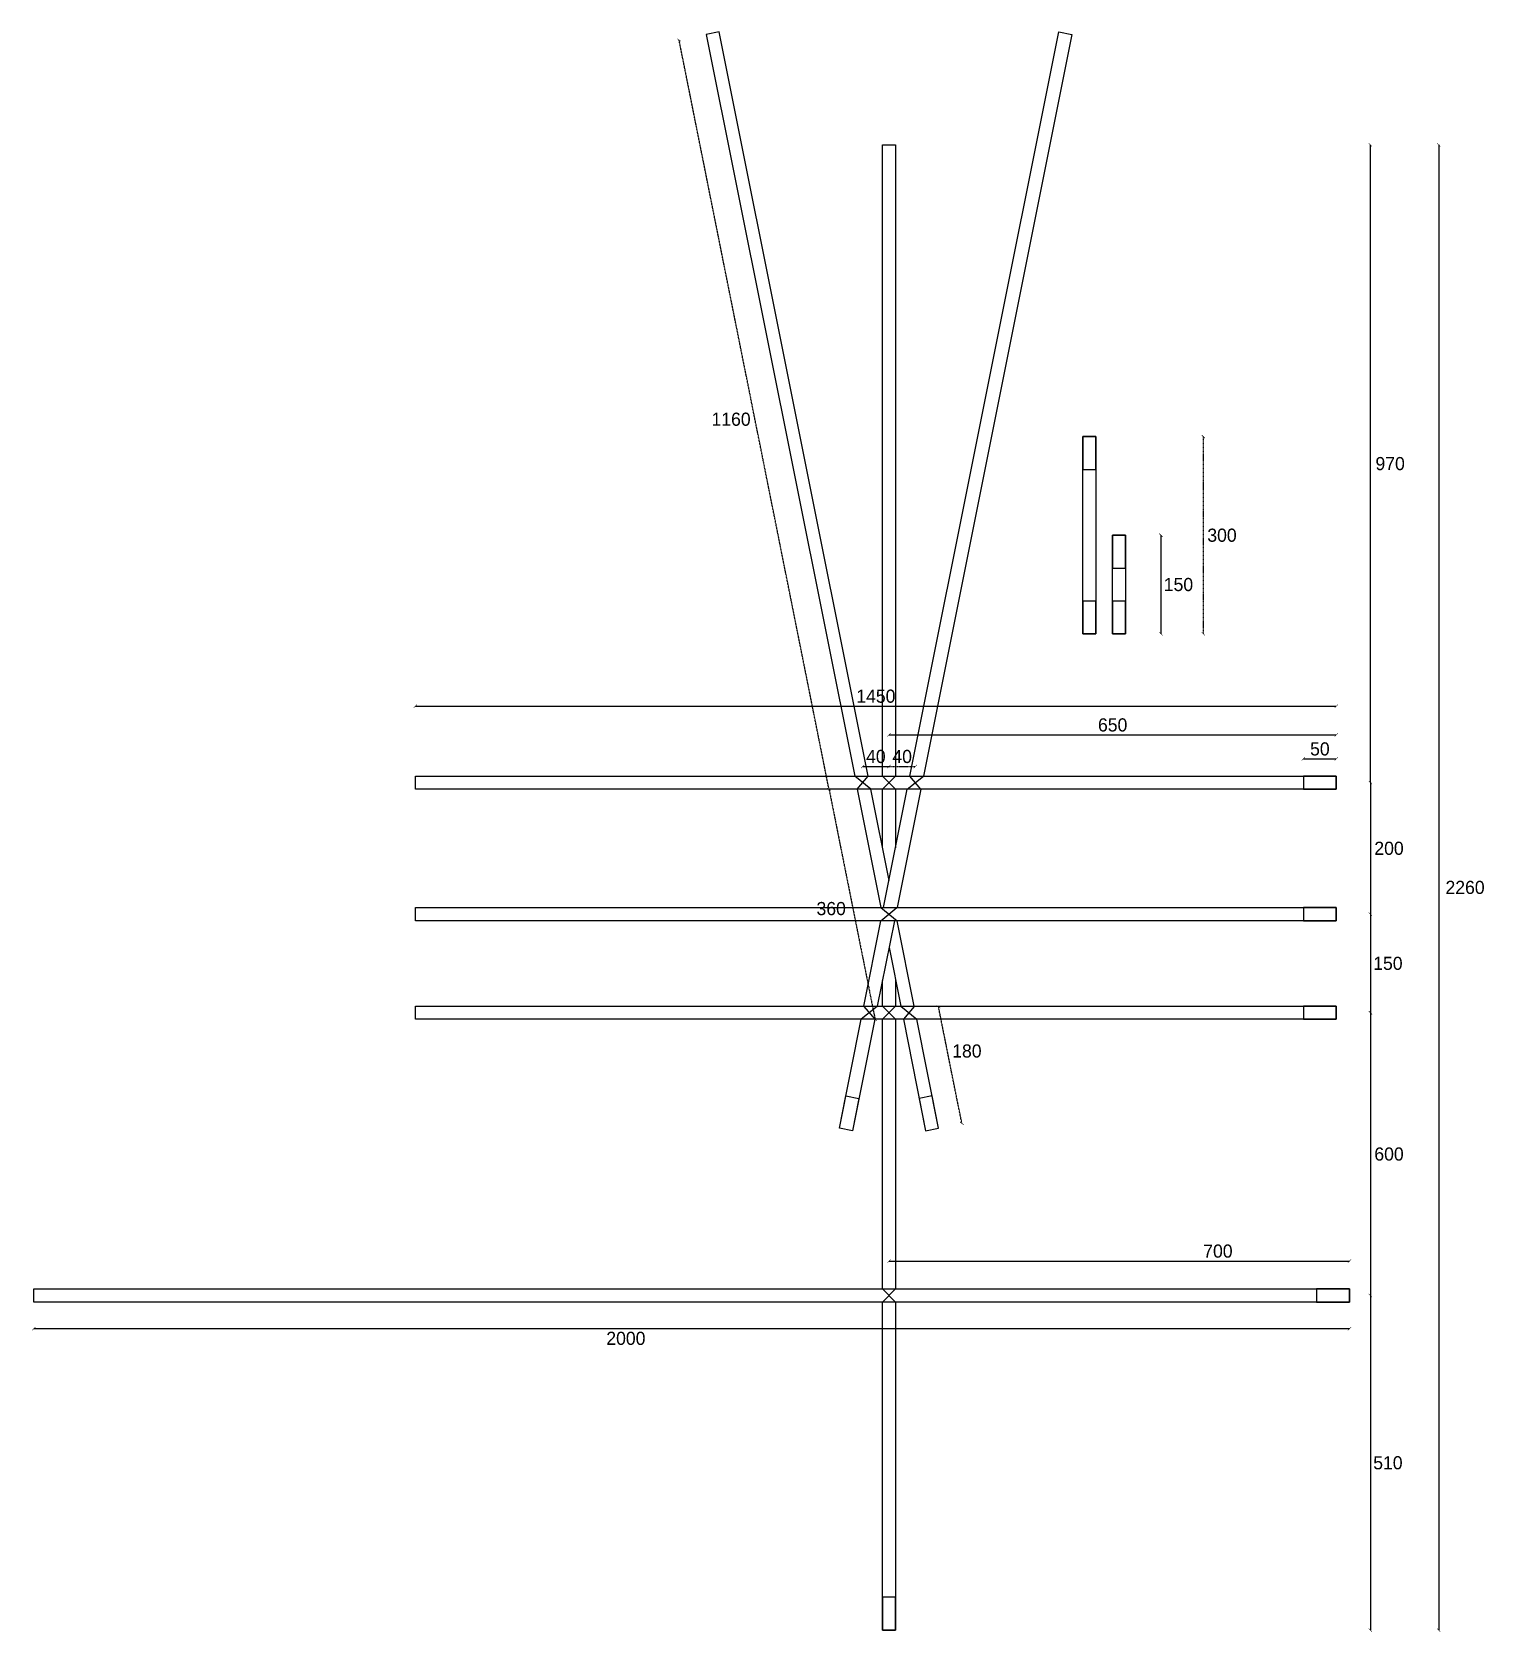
# Model space of a CAD drawing. Extents: x 24891 to 27100, y -4011 to -1578.
import ezdxf

# ---------------------------------------------------------------- set-up
doc = ezdxf.new("R2010")
doc.units = 0
doc.header["$MEASUREMENT"] = 0
doc.linetypes.add('CACHE2', pattern=[0.1875, 0.125, -0.0625])
doc.layers.add('Cotes', color=7, linetype='Continuous')
doc.dimstyles.get("Standard").update_dxf_attribs({"dimtxt": 20, "dimasz": 5, "dimexe": 0.18, "dimexo": 0.0625, "dimgap": 5, "dimtad": 2, "dimtih": 1, "dimtoh": 1, "dimdec": 0, "dimzin": 0, "dimdsep": 46, "dimtxsty": 'Standard', "dimblk": 'ARCHTICK', "dimblk1": 'ARCHTICK', "dimblk2": 'ARCHTICK', "dimcen": 0, "dimse1": 1, "dimse2": 1, "dimclrd": 256, "dimclre": 256, "dimclrt": 256, "dimadec": 0, "dimazin": 0, "dimtfac": 1, "dimtdec": 0, "dimtofl": 0, "dimtmove": 0, "dimatfit": 3, "dimldrblk": 'ARCHTICK', "dimfxl": 1, "dimtolj": 1, "dimtzin": 0, "dimlwd": -1, "dimlwe": -1, "dimarcsym": 0})

# ---------------------------------------------------------------- blocks, each defined once
blk = doc.blocks.new('_ArchTick')
at = {"color": 0, "linetype": 'ByBlock', "const_width": 0.15}
blk.add_lwpolyline([(-0.5, -0.5), (0.5, 0.5)], dxfattribs=at)
blk = doc.blocks.new('*D2')
at = {"layer": 'Cotes', "linetype": 'CACHE2', "ltscale": 5, "transparency": 16777216}
blk.add_line((24894, -3549.5), (26894, -3549.5), dxfattribs=at)
at = {"layer": 'Defpoints', "color": 0, "linetype": 'Continuous', "ltscale": 5, "transparency": 16777216}
for p in [(24894, -3509.2), (26894, -3509.2), (26894, -3549.5)]:
    blk.add_point(p, dxfattribs=at)
at = {"layer": 'Cotes', "linetype": 'Continuous', "ltscale": 5, "transparency": 16777216, "xscale": 5, "yscale": 5, "zscale": 5, "rotation": 180}
blk.add_blockref('_ArchTick', (24894, -3549.5), dxfattribs=at)
at = {"layer": 'Cotes', "linetype": 'Continuous', "ltscale": 5, "transparency": 16777216, "xscale": 5, "yscale": 5, "zscale": 5}
blk.add_blockref('_ArchTick', (26894, -3549.5), dxfattribs=at)
at = {"layer": 'Cotes', "linetype": 'Continuous', "ltscale": 5, "transparency": 16777216, "insert": (25794, -3564.5), "char_height": 20, "attachment_point": 5}
blk.add_mtext('\\A1;2000', dxfattribs=at)
blk = doc.blocks.new('*D4')
at = {"layer": 'Cotes', "linetype": 'CACHE2', "ltscale": 5, "transparency": 16777216}
blk.add_line((26154, -2694.6), (26194, -2694.6), dxfattribs=at)
at = {"layer": 'Defpoints', "color": 0, "linetype": 'Continuous', "ltscale": 5, "transparency": 16777216}
for p in [(26194, -2694.6), (26154, -2719.2), (26194, -2719.2)]:
    blk.add_point(p, dxfattribs=at)
at = {"layer": 'Cotes', "linetype": 'Continuous', "ltscale": 5, "transparency": 16777216, "xscale": 5, "yscale": 5, "zscale": 5, "rotation": 180}
blk.add_blockref('_ArchTick', (26154, -2694.6), dxfattribs=at)
at = {"layer": 'Cotes', "linetype": 'Continuous', "ltscale": 5, "transparency": 16777216, "xscale": 5, "yscale": 5, "zscale": 5}
blk.add_blockref('_ArchTick', (26194, -2694.6), dxfattribs=at)
at = {"layer": 'Cotes', "linetype": 'Continuous', "ltscale": 5, "transparency": 16777216, "insert": (26174, -2679.6), "char_height": 20, "attachment_point": 5}
blk.add_mtext('\\A1;40', dxfattribs=at)
blk = doc.blocks.new('*D6')
at = {"layer": 'Cotes', "linetype": 'CACHE2', "ltscale": 5, "transparency": 16777216}
blk.add_line((27029.7, -1749.2), (27029.7, -4008.2), dxfattribs=at)
at = {"layer": 'Defpoints', "color": 0, "linetype": 'Continuous', "ltscale": 5, "transparency": 16777216}
for p in [(26204, -1749.2), (26204, -4008.2), (27029.7, -4008.2)]:
    blk.add_point(p, dxfattribs=at)
at = {"layer": 'Cotes', "linetype": 'Continuous', "ltscale": 5, "transparency": 16777216, "xscale": 5, "yscale": 5, "zscale": 5}
for p, rotation in [((27029.7, -1749.2), 90), ((27029.7, -4008.2), 270)]:
    blk.add_blockref('_ArchTick', p, dxfattribs=dict(at, rotation=rotation))
at = {"layer": 'Cotes', "linetype": 'Continuous', "ltscale": 5, "transparency": 16777216, "insert": (27069.7, -2878.7), "char_height": 20, "attachment_point": 5}
blk.add_mtext('\\A1;2260', dxfattribs=at)
blk = doc.blocks.new('*D9')
at = {"layer": 'Cotes', "linetype": 'CACHE2', "ltscale": 5, "transparency": 16777216}
blk.add_line((25474, -2602.9), (26874, -2602.9), dxfattribs=at)
at = {"layer": 'Defpoints', "color": 0, "linetype": 'Continuous', "ltscale": 5, "transparency": 16777216}
for p in [(26874, -2602.9), (25474, -2709.2), (26874, -2709.2)]:
    blk.add_point(p, dxfattribs=at)
at = {"layer": 'Cotes', "linetype": 'Continuous', "ltscale": 5, "transparency": 16777216, "xscale": 5, "yscale": 5, "zscale": 5, "rotation": 180}
blk.add_blockref('_ArchTick', (25474, -2602.9), dxfattribs=at)
at = {"layer": 'Cotes', "linetype": 'Continuous', "ltscale": 5, "transparency": 16777216, "xscale": 5, "yscale": 5, "zscale": 5}
blk.add_blockref('_ArchTick', (26874, -2602.9), dxfattribs=at)
at = {"layer": 'Cotes', "linetype": 'Continuous', "ltscale": 5, "transparency": 16777216, "insert": (26174, -2587.9), "char_height": 20, "attachment_point": 5}
blk.add_mtext('\\A1;1450', dxfattribs=at)
blk = doc.blocks.new('*D10')
at = {"layer": 'Cotes', "linetype": 'CACHE2', "ltscale": 5, "transparency": 16777216}
blk.add_line((26824, -2683.1), (26874, -2683.1), dxfattribs=at)
at = {"layer": 'Defpoints', "color": 0, "linetype": 'Continuous', "ltscale": 5, "transparency": 16777216}
for p in [(26874, -2683.1), (26824, -2709.2), (26874, -2709.2)]:
    blk.add_point(p, dxfattribs=at)
at = {"layer": 'Cotes', "linetype": 'Continuous', "ltscale": 5, "transparency": 16777216, "xscale": 5, "yscale": 5, "zscale": 5, "rotation": 180}
blk.add_blockref('_ArchTick', (26824, -2683.1), dxfattribs=at)
at = {"layer": 'Cotes', "linetype": 'Continuous', "ltscale": 5, "transparency": 16777216, "xscale": 5, "yscale": 5, "zscale": 5}
blk.add_blockref('_ArchTick', (26874, -2683.1), dxfattribs=at)
at = {"layer": 'Cotes', "linetype": 'Continuous', "ltscale": 5, "transparency": 16777216, "insert": (26849, -2668.1), "char_height": 20, "attachment_point": 5}
blk.add_mtext('\\A1;50', dxfattribs=at)
blk = doc.blocks.new('*D11')
at = {"layer": 'Cotes', "linetype": 'CACHE2', "ltscale": 5, "transparency": 16777216}
blk.add_line((26925.8, -2719.2), (26925.8, -2919.2), dxfattribs=at)
at = {"layer": 'Defpoints', "color": 0, "linetype": 'Continuous', "ltscale": 5, "transparency": 16777216}
for p in [(26874, -2719.2), (26874, -2919.2), (26925.8, -2919.2)]:
    blk.add_point(p, dxfattribs=at)
at = {"layer": 'Cotes', "linetype": 'Continuous', "ltscale": 5, "transparency": 16777216, "xscale": 5, "yscale": 5, "zscale": 5}
for p, rotation in [((26925.8, -2719.2), 90), ((26925.8, -2919.2), 270)]:
    blk.add_blockref('_ArchTick', p, dxfattribs=dict(at, rotation=rotation))
at = {"layer": 'Cotes', "linetype": 'Continuous', "ltscale": 5, "transparency": 16777216, "insert": (26954.1, -2819.2), "char_height": 20, "attachment_point": 5}
blk.add_mtext('\\A1;200', dxfattribs=at)
blk = doc.blocks.new('*D12')
at = {"layer": 'Cotes', "linetype": 'CACHE2', "ltscale": 5, "transparency": 16777216}
blk.add_line((26925.8, -2919.2), (26925.8, -3069.2), dxfattribs=at)
at = {"layer": 'Defpoints', "color": 0, "linetype": 'Continuous', "ltscale": 5, "transparency": 16777216}
for p in [(26874, -2919.2), (26874, -3069.2), (26925.8, -3069.2)]:
    blk.add_point(p, dxfattribs=at)
at = {"layer": 'Cotes', "linetype": 'Continuous', "ltscale": 5, "transparency": 16777216, "xscale": 5, "yscale": 5, "zscale": 5}
for p, rotation in [((26925.8, -2919.2), 90), ((26925.8, -3069.2), 270)]:
    blk.add_blockref('_ArchTick', p, dxfattribs=dict(at, rotation=rotation))
at = {"layer": 'Cotes', "linetype": 'Continuous', "ltscale": 5, "transparency": 16777216, "insert": (26952.4, -2994.2), "char_height": 20, "attachment_point": 5}
blk.add_mtext('\\A1;150', dxfattribs=at)
blk = doc.blocks.new('*D13')
at = {"layer": 'Cotes', "linetype": 'CACHE2', "ltscale": 5, "transparency": 16777216}
blk.add_line((26194, -2646.6), (26874, -2646.6), dxfattribs=at)
at = {"layer": 'Defpoints', "color": 0, "linetype": 'Continuous', "ltscale": 5, "transparency": 16777216}
for p in [(26874, -2646.6), (26194, -2719.2), (26874, -2719.2)]:
    blk.add_point(p, dxfattribs=at)
at = {"layer": 'Cotes', "linetype": 'Continuous', "ltscale": 5, "transparency": 16777216, "xscale": 5, "yscale": 5, "zscale": 5, "rotation": 180}
blk.add_blockref('_ArchTick', (26194, -2646.6), dxfattribs=at)
at = {"layer": 'Cotes', "linetype": 'Continuous', "ltscale": 5, "transparency": 16777216, "xscale": 5, "yscale": 5, "zscale": 5}
blk.add_blockref('_ArchTick', (26874, -2646.6), dxfattribs=at)
at = {"layer": 'Cotes', "linetype": 'Continuous', "ltscale": 5, "transparency": 16777216, "insert": (26534, -2631.6), "char_height": 20, "attachment_point": 5}
blk.add_mtext('\\A1;650', dxfattribs=at)
blk = doc.blocks.new('*D14')
at = {"layer": 'Cotes', "linetype": 'CACHE2', "ltscale": 5, "transparency": 16777216}
blk.add_line((26194, -3446.8), (26894, -3446.8), dxfattribs=at)
at = {"layer": 'Defpoints', "color": 0, "linetype": 'Continuous', "ltscale": 5, "transparency": 16777216}
for p in [(26894, -3446.8), (26194, -3499.2), (26894, -3499.2)]:
    blk.add_point(p, dxfattribs=at)
at = {"layer": 'Cotes', "linetype": 'Continuous', "ltscale": 5, "transparency": 16777216, "xscale": 5, "yscale": 5, "zscale": 5, "rotation": 180}
blk.add_blockref('_ArchTick', (26194, -3446.8), dxfattribs=at)
at = {"layer": 'Cotes', "linetype": 'Continuous', "ltscale": 5, "transparency": 16777216, "xscale": 5, "yscale": 5, "zscale": 5}
blk.add_blockref('_ArchTick', (26894, -3446.8), dxfattribs=at)
at = {"layer": 'Cotes', "linetype": 'Continuous', "ltscale": 5, "transparency": 16777216, "insert": (26694, -3431.8), "char_height": 20, "attachment_point": 5}
blk.add_mtext('\\A1;700', dxfattribs=at)
blk = doc.blocks.new('*D15')
at = {"layer": 'Cotes', "linetype": 'CACHE2', "ltscale": 5, "transparency": 16777216}
blk.add_line((26925.8, -2719.2), (26925.8, -1749.2), dxfattribs=at)
at = {"layer": 'Defpoints', "color": 0, "linetype": 'Continuous', "ltscale": 5, "transparency": 16777216}
for p in [(26194, -1749.2), (26925.8, -1749.2), (26194, -2719.2)]:
    blk.add_point(p, dxfattribs=at)
at = {"layer": 'Cotes', "linetype": 'Continuous', "ltscale": 5, "transparency": 16777216, "xscale": 5, "yscale": 5, "zscale": 5}
for p, rotation in [((26925.8, -1749.2), 90), ((26925.8, -2719.2), 270)]:
    blk.add_blockref('_ArchTick', p, dxfattribs=dict(at, rotation=rotation))
at = {"layer": 'Cotes', "linetype": 'Continuous', "ltscale": 5, "transparency": 16777216, "insert": (26955.8, -2234.2), "char_height": 20, "attachment_point": 5}
blk.add_mtext('\\A1;970', dxfattribs=at)
blk = doc.blocks.new('*D16')
at = {"layer": 'Cotes', "linetype": 'CACHE2', "ltscale": 5, "transparency": 16777216}
blk.add_line((26925.8, -3069.2), (26925.8, -3499.2), dxfattribs=at)
at = {"layer": 'Defpoints', "color": 0, "linetype": 'Continuous', "ltscale": 5, "transparency": 16777216}
for p in [(26194, -3069.2), (26194, -3499.2), (26925.8, -3499.2)]:
    blk.add_point(p, dxfattribs=at)
at = {"layer": 'Cotes', "linetype": 'Continuous', "ltscale": 5, "transparency": 16777216, "xscale": 5, "yscale": 5, "zscale": 5}
for p, rotation in [((26925.8, -3069.2), 90), ((26925.8, -3499.2), 270)]:
    blk.add_blockref('_ArchTick', p, dxfattribs=dict(at, rotation=rotation))
at = {"layer": 'Cotes', "linetype": 'Continuous', "ltscale": 5, "transparency": 16777216, "insert": (26954.1, -3284.2), "char_height": 20, "attachment_point": 5}
blk.add_mtext('\\A1;600', dxfattribs=at)
blk = doc.blocks.new('*D17')
at = {"layer": 'Cotes', "linetype": 'CACHE2', "transparency": 16777216}
blk.add_line((26194, -2694.6), (26234, -2694.6), dxfattribs=at)
at = {"layer": 'Defpoints', "color": 0, "linetype": 'Continuous', "transparency": 16777216}
for p in [(26234, -2694.6), (26194, -2719.2), (26234, -2719.2)]:
    blk.add_point(p, dxfattribs=at)
at = {"layer": 'Cotes', "linetype": 'Continuous', "transparency": 16777216, "xscale": 5, "yscale": 5, "zscale": 5, "rotation": 180}
blk.add_blockref('_ArchTick', (26194, -2694.6), dxfattribs=at)
at = {"layer": 'Cotes', "linetype": 'Continuous', "transparency": 16777216, "xscale": 5, "yscale": 5, "zscale": 5}
blk.add_blockref('_ArchTick', (26234, -2694.6), dxfattribs=at)
at = {"layer": 'Cotes', "linetype": 'Continuous', "transparency": 16777216, "insert": (26214, -2679.6), "char_height": 20, "attachment_point": 5}
blk.add_mtext('\\A1;40', dxfattribs=at)
blk = doc.blocks.new('*D18')
at = {"layer": 'Cotes', "linetype": 'CACHE2', "ltscale": 5, "transparency": 16777216}
blk.add_line((26925.8, -3499.2), (26925.8, -4008.2), dxfattribs=at)
at = {"layer": 'Defpoints', "color": 0, "linetype": 'Continuous', "ltscale": 5, "transparency": 16777216}
for p in [(26194, -3499.2), (26194, -4008.2), (26925.8, -4008.2)]:
    blk.add_point(p, dxfattribs=at)
at = {"layer": 'Cotes', "linetype": 'Continuous', "ltscale": 5, "transparency": 16777216, "xscale": 5, "yscale": 5, "zscale": 5}
for p, rotation in [((26925.8, -3499.2), 90), ((26925.8, -4008.2), 270)]:
    blk.add_blockref('_ArchTick', p, dxfattribs=dict(at, rotation=rotation))
at = {"layer": 'Cotes', "linetype": 'Continuous', "ltscale": 5, "transparency": 16777216, "insert": (26952.4, -3753.7), "char_height": 20, "attachment_point": 5}
blk.add_mtext('\\A1;510', dxfattribs=at)
blk = doc.blocks.new('*D19')
at = {"layer": 'Cotes', "linetype": 'CACHE2', "ltscale": 5, "transparency": 16777216}
blk.add_line((26607.4, -2343.1), (26607.4, -2493.1), dxfattribs=at)
at = {"layer": 'Defpoints', "color": 0, "linetype": 'Continuous', "ltscale": 5, "transparency": 16777216}
for p in [(26543.6, -2343.1), (26543.6, -2493.1), (26607.4, -2493.1)]:
    blk.add_point(p, dxfattribs=at)
at = {"layer": 'Cotes', "linetype": 'Continuous', "ltscale": 5, "transparency": 16777216, "xscale": 5, "yscale": 5, "zscale": 5}
for p, rotation in [((26607.4, -2343.1), 90), ((26607.4, -2493.1), 270)]:
    blk.add_blockref('_ArchTick', p, dxfattribs=dict(at, rotation=rotation))
at = {"layer": 'Cotes', "linetype": 'Continuous', "ltscale": 5, "transparency": 16777216, "insert": (26634, -2418.1), "char_height": 20, "attachment_point": 5}
blk.add_mtext('\\A1;150', dxfattribs=at)
blk = doc.blocks.new('*D22')
at = {"layer": 'Cotes', "linetype": 'CACHE2', "transparency": 16777216}
blk.add_line((26102.8, -2729.4), (26172.9, -3079.6), dxfattribs=at)
at = {"layer": 'Defpoints', "color": 0, "linetype": 'Continuous', "transparency": 16777216}
for p in [(26153.9, -2719.2), (26172.9, -3079.6), (26224, -3069.4)]:
    blk.add_point(p, dxfattribs=at)
at = {"layer": 'Cotes', "linetype": 'Continuous', "transparency": 16777216, "xscale": 5, "yscale": 5, "zscale": 5}
for p, rotation in [((26102.8, -2729.4), 101.3153842760604), ((26172.9, -3079.6), 281.3153842760604)]:
    blk.add_blockref('_ArchTick', p, dxfattribs=dict(at, rotation=rotation))
at = {"layer": 'Cotes', "linetype": 'Continuous', "transparency": 16777216, "insert": (26106.1, -2910.9), "char_height": 20, "attachment_point": 5}
blk.add_mtext('\\A1;360', dxfattribs=at)
blk = doc.blocks.new('*D24')
at = {"layer": 'Cotes', "linetype": 'CACHE2', "transparency": 16777216}
blk.add_line((26304.8, -3237.6), (26269.3, -3060.3), dxfattribs=at)
at = {"layer": 'Defpoints', "color": 0, "linetype": 'Continuous', "transparency": 16777216}
for p in [(26269.3, -3060.3), (26224, -3069.4), (26259.5, -3246.7)]:
    blk.add_point(p, dxfattribs=at)
at = {"layer": 'Cotes', "linetype": 'Continuous', "transparency": 16777216, "xscale": 5, "yscale": 5, "zscale": 5}
for p, rotation in [((26269.3, -3060.3), 101.3099324740251), ((26304.8, -3237.6), 281.3099324740251)]:
    blk.add_blockref('_ArchTick', p, dxfattribs=dict(at, rotation=rotation))
at = {"layer": 'Cotes', "linetype": 'Continuous', "transparency": 16777216, "insert": (26312.4, -3127.5), "char_height": 20, "attachment_point": 5}
blk.add_mtext('\\A1;180', dxfattribs=at)
blk = doc.blocks.new('*D25')
at = {"layer": 'Cotes', "linetype": 'CACHE2', "transparency": 16777216}
blk.add_line((26102.8, -2729.4), (25874.9, -1589.9), dxfattribs=at)
at = {"layer": 'Defpoints', "color": 0, "linetype": 'Continuous', "transparency": 16777216}
for p in [(25926, -1579.7), (25874.9, -1589.9), (26153.9, -2719.2)]:
    blk.add_point(p, dxfattribs=at)
at = {"layer": 'Cotes', "linetype": 'Continuous', "transparency": 16777216, "xscale": 5, "yscale": 5, "zscale": 5}
for p, rotation in [((25874.9, -1589.9), 101.3099324740205), ((26102.8, -2729.4), 281.3099324740205)]:
    blk.add_blockref('_ArchTick', p, dxfattribs=dict(at, rotation=rotation))
at = {"layer": 'Cotes', "linetype": 'Continuous', "transparency": 16777216, "insert": (25953.9, -2166.7), "char_height": 20, "attachment_point": 5}
blk.add_mtext('\\A1;1160', dxfattribs=at)
blk = doc.blocks.new('*D26')
at = {"layer": 'Cotes', "linetype": 'CACHE2', "transparency": 16777216}
blk.add_line((26671.8, -2193.1), (26671.8, -2493.1), dxfattribs=at)
at = {"layer": 'Defpoints', "color": 0, "linetype": 'Continuous', "transparency": 16777216}
for p in [(26508.5, -2193.1), (26508.5, -2493.1), (26671.8, -2493.1)]:
    blk.add_point(p, dxfattribs=at)
at = {"layer": 'Cotes', "linetype": 'Continuous', "transparency": 16777216, "xscale": 5, "yscale": 5, "zscale": 5}
for p, rotation in [((26671.8, -2193.1), 90), ((26671.8, -2493.1), 270)]:
    blk.add_blockref('_ArchTick', p, dxfattribs=dict(at, rotation=rotation))
at = {"layer": 'Cotes', "linetype": 'Continuous', "transparency": 16777216, "insert": (26700.2, -2343.1), "char_height": 20, "attachment_point": 5}
blk.add_mtext('\\A1;300', dxfattribs=at)

msp = doc.modelspace()

# ---------------------------------------------------------------- linework, layer by layer
at = {"linetype": 'Continuous'}
for p, q in [((26166.2, -2729.2), (26141.8, -2709.2)), ((26145.7, -2729.2), (26162.2, -2709.2)), ((26184, -2709.2), (26204, -2729.2)), ((26184, -2729.2), (26204, -2709.2)), ((26221.8, -2729.2), (26246.2, -2709.2)), ((26242.2, -2729.2), (26225.8, -2709.2)), ((26181.8, -2909.2), (26206.2, -2929.2)), ((26181.8, -2929.2), (26206.1, -2909.2)), ((26176.1, -3059.6), (26151.8, -3079.2)), ((26155.7, -3059.5), (26172.2, -3079.2)), ((26184, -3059.2), (26204, -3079.2)), ((26184, -3079.2), (26204, -3059.2)), ((26211.8, -3059.2), (26236.1, -3078.8)), ((26232.2, -3059.5), (26215.8, -3079.2)), ((26184, -3489.2), (26204, -3509.2)), ((26184, -3509.2), (26204, -3489.2))]:
    msp.add_line(p, q, dxfattribs=at)
for points in [[(26162.2, -2709.2), (25935.9, -1577.7), (25916.3, -1581.6), (26141.8, -2709.2)], [(26225.8, -2709.2), (26452.1, -1577.7), (26471.7, -1581.6), (26246.2, -2709.2)], [(26184, -2709.2), (26184, -1749.2), (26204, -1749.2), (26204, -2709.2)], [(25474, -2709.2), (26874, -2709.2), (26874, -2729.2), (25474, -2729.2), (25474, -2709.2)], [(26145.8, -2729.2), (26181.8, -2909.2)], [(26194, -2868.2), (26166.2, -2729.2)], [(26184, -2818.2), (26184, -2729.2)], [(26185.8, -2909.2), (26221.8, -2729.2)], [(26204, -2729.2), (26204, -2818.2)], [(26242.2, -2729.2), (26206.2, -2909.2)], [(25474, -2909.2), (26874, -2909.2), (26874, -2929.2), (25474, -2929.2), (25474, -2909.2)], [(26155.8, -3059.2), (26181.8, -2929.2)], [(26202.2, -2929.2), (26176.2, -3059.2)], [(26232.2, -3059.2), (26206.2, -2929.2)], [(26194, -2970.2), (26211.8, -3059.2)], [(26184, -3059.2), (26184, -3020.2)], [(26204, -3020.2), (26204, -3059.2)], [(25474, -3059.2), (26874, -3059.2), (26874, -3079.2), (25474, -3079.2), (25474, -3059.2)], [(26118.7, -3244.7), (26151.8, -3079.2)], [(26172.2, -3079.2), (26138.3, -3248.6), (26118.7, -3244.7)], [(26184, -3489.2), (26184, -3079.2)], [(26204, -3079.2), (26204, -3489.2)], [(26215.8, -3079.2), (26249.7, -3248.6), (26269.3, -3244.7)], [(26269.3, -3244.7), (26236.2, -3079.2)], [(26204, -3509.2), (26204, -4008.2), (26184, -4008.2), (26184, -3509.2)]]:
    msp.add_lwpolyline(points, dxfattribs=at)
for points in [[(26488.5, -2243.1), (26508.5, -2243.1), (26508.5, -2193.1), (26488.5, -2193.1)], [(26533.6, -2393.1), (26553.6, -2393.1), (26553.6, -2343.1), (26533.6, -2343.1)], [(26488.5, -2493.1), (26508.5, -2493.1), (26508.5, -2443.1), (26488.5, -2443.1)], [(26533.6, -2493.1), (26553.6, -2493.1), (26553.6, -2443.1), (26533.6, -2443.1)], [(26874, -2729.2), (26874, -2709.2), (26824, -2709.2), (26824, -2729.2)], [(26874, -2929.2), (26874, -2909.2), (26824, -2909.2), (26824, -2929.2)], [(26874, -3079.2), (26874, -3059.2), (26824, -3059.2), (26824, -3079.2)], [(26138.3, -3248.6), (26118.7, -3244.7), (26128.5, -3195.7), (26148.1, -3199.6)], [(26249.7, -3248.6), (26269.3, -3244.7), (26259.5, -3195.7), (26239.9, -3199.6)], [(26894, -3509.2), (26894, -3489.2), (26844, -3489.2), (26844, -3509.2)], [(26184, -4008.2), (26204, -4008.2), (26204, -3958.2), (26184, -3958.2)]]:
    msp.add_lwpolyline(points, close=True, dxfattribs=at)
at = {"layer": 'Cotes', "linetype": 'Continuous'}
for points in [[(26508.5, -2193.1), (26508.5, -2493.1), (26488.5, -2493.1), (26488.5, -2193.1)], [(26553.6, -2343.1), (26553.6, -2493.1), (26533.6, -2493.1), (26533.6, -2343.1)], [(26894, -3489.2), (26894, -3509.2), (24894, -3509.2), (24894, -3489.2)]]:
    msp.add_lwpolyline(points, close=True, dxfattribs=at)

# ---------------------------------------------------------------- dimensions: what is measured, and where the dimension line sits
for p2, distance, text, picture, middle in [((25926, -1579.7), 52.2, '1160', '*D25', (25953.9, -2166.7)), ((26224, -3069.4), -52.2, '360', '*D22', (26106.1, -2910.9))]:
    dim = msp.add_aligned_dim(p1=(26153.9, -2719.2), p2=p2, distance=distance, text=text, dimstyle='Standard', dxfattribs=at)
    dim.commit()
    dim.dimension.update_dxf_attribs({"geometry": picture, "text_midpoint": middle})
at = {"layer": 'Cotes', "linetype": 'Continuous', "ltscale": 5}
for p1, p2, distance, picture, middle in [((26194, -2719.2), (26194, -1749.2), -731.8, '*D15', (26955.8, -2234.2)), ((26543.6, -2343.1), (26543.6, -2493.1), 63.7, '*D19', (26634, -2418.1)), ((26824, -2709.2), (26874, -2709.2), 26.1, '*D10', (26849, -2668.1)), ((26874, -2719.2), (26874, -2919.2), 51.8, '*D11', (26954.1, -2819.2)), ((26874, -2919.2), (26874, -3069.2), 51.8, '*D12', (26952.4, -2994.2))]:
    dim = msp.add_aligned_dim(p1=p1, p2=p2, distance=distance, dimstyle='Standard', dxfattribs=at)
    dim.commit()
    dim.dimension.update_dxf_attribs({"geometry": picture, "text_midpoint": middle})
for base, p1, p2, angle, text, picture, middle in [((27029.7, -4008.2), (26204, -1749.2), (26204, -4008.2), 270, '2260', '*D6', (27029.7, -2878.7)), ((26874, -2602.9), (25474, -2709.2), (26874, -2709.2), 0, '1450', '*D9', (26174, -2602.9))]:
    dim = msp.add_linear_dim(base=base, p1=p1, p2=p2, angle=angle, text=text, dimstyle='Standard', dxfattribs=at)
    dim.commit()
    dim.dimension.update_dxf_attribs({"geometry": picture, "text_midpoint": middle, "dimtype": 161})
at = {"layer": 'Cotes', "linetype": 'Continuous'}
dim = msp.add_aligned_dim(p1=(26508.5, -2193.1), p2=(26508.5, -2493.1), distance=163.3, dimstyle='Standard', dxfattribs=at)
dim.commit()
dim.dimension.update_dxf_attribs({"geometry": '*D26', "text_midpoint": (26700.2, -2343.1)})
at = {"layer": 'Cotes', "linetype": 'Continuous', "ltscale": 5}
for p1, p2, distance, text, picture, middle in [((26194, -2719.2), (26874, -2719.2), 72.6, '650', '*D13', (26534, -2631.6)), ((26194, -3499.2), (26194, -4008.2), 731.8, '510', '*D18', (26952.4, -3753.7))]:
    dim = msp.add_aligned_dim(p1=p1, p2=p2, distance=distance, text=text, dimstyle='Standard', dxfattribs=at)
    dim.commit()
    dim.dimension.update_dxf_attribs({"geometry": picture, "text_midpoint": middle})
for base, p1, p2, picture, middle in [((26194, -2694.6), (26154, -2719.2), (26194, -2719.2), '*D4', (26174, -2694.6)), ((26894, -3446.8), (26194, -3499.2), (26894, -3499.2), '*D14', (26694, -3446.8)), ((26894, -3549.5), (24894, -3509.2), (26894, -3509.2), '*D2', (25794, -3549.5))]:
    dim = msp.add_linear_dim(base=base, p1=p1, p2=p2, angle=0, dimstyle='Standard', dxfattribs=at)
    dim.commit()
    dim.dimension.update_dxf_attribs({"geometry": picture, "text_midpoint": middle, "dimtype": 161})
at = {"layer": 'Cotes', "linetype": 'Continuous'}
dim = msp.add_linear_dim(base=(26234, -2694.6), p1=(26194, -2719.2), p2=(26234, -2719.2), angle=0, dimstyle='Standard', dxfattribs=at)
dim.commit()
dim.dimension.update_dxf_attribs({"geometry": '*D17', "text_midpoint": (26214, -2694.6), "dimtype": 161})
dim = msp.add_linear_dim(base=(26269.3, -3060.3), p1=(26259.5, -3246.7), p2=(26224, -3069.4), angle=101.3099, text='180', dimstyle='Standard', dxfattribs=at)
dim.commit()
dim.dimension.update_dxf_attribs({"geometry": '*D24', "text_midpoint": (26283.9, -3133.2), "dimtype": 161})
at = {"layer": 'Cotes', "linetype": 'Continuous', "ltscale": 5}
dim = msp.add_linear_dim(base=(26925.8, -3499.2), p1=(26194, -3069.2), p2=(26194, -3499.2), angle=90, text='600', dimstyle='Standard', dxfattribs=at)
dim.commit()
dim.dimension.update_dxf_attribs({"geometry": '*D16', "text_midpoint": (26954.1, -3284.2)})

doc.saveas('drawing.dxf')
